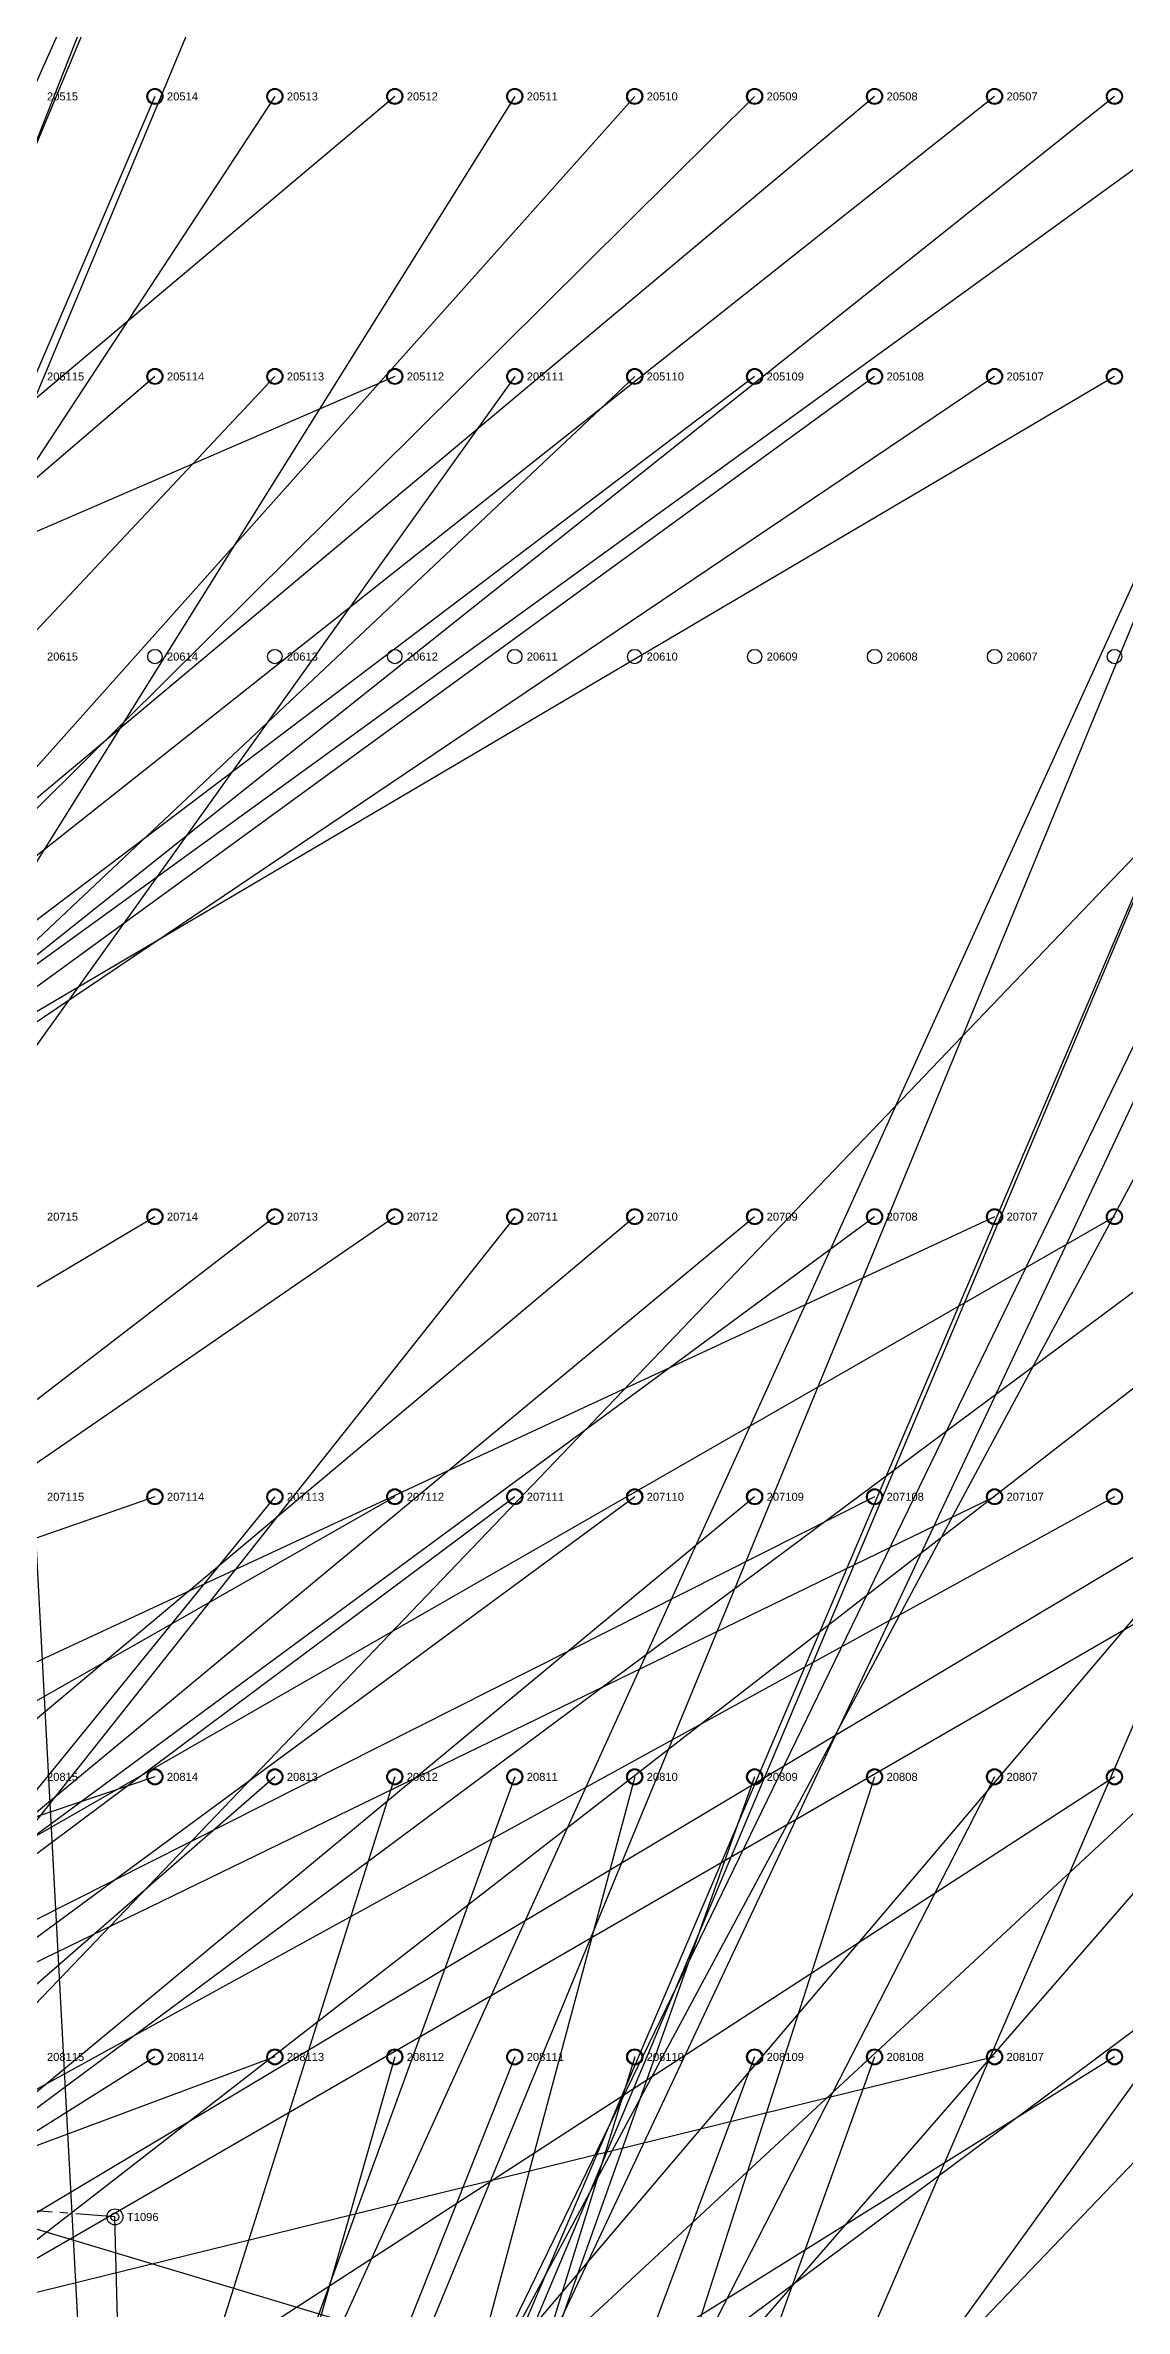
# Model space of a CAD drawing. Extents: x -5 to 376, y -217 to 241.
# Drawn here: x 290.2 to 324.5, y 66.2 to 138.1 of the extents above; entities that cross this region are included whole.
import ezdxf

# ---------------------------------------------------------------- set-up
doc = ezdxf.new("R2010")
doc.units = 0
doc.linetypes.add('CENTER', pattern=[2, 1.25, -0.25, 0.25, -0.25])
for name, color, linetype in [('BOTTOM_TRANSFER', 2, 'CONTINUOUS'), ('BOTTOM_TRANSFER_LABEL', 50, 'CONTINUOUS'), ('BOTTOM_WIRES_BLACK', 250, 'CONTINUOUS'), ('BOTTOM_WIRES_BLUE', 5, 'CONTINUOUS'), ('FIXTURE_INTERFACE_PIN', 4, 'CONTINUOUS'), ('TESTER_INTERFACE_PIN', 144, 'CONTINUOUS'), ('TESTER_INTERFACE_PIN_LABEL', 144, 'CONTINUOUS'), ('TOP_TRANSFER', 2, 'CONTINUOUS'), ('TOP_TRANSFER_LABEL', 50, 'CONTINUOUS'), ('TOP_WIRES_BLUE', 5, 'CENTER')]:
    doc.layers.add(name, color=color, linetype=linetype)
doc.styles.get("Standard").update_dxf_attribs({"font": 'arial.ttf'})

msp = doc.modelspace()

# ---------------------------------------------------------------- linework, layer by layer
at = {"layer": 'BOTTOM_TRANSFER'}
msp.add_circle((292.38194, 69.1515), 0.254, dxfattribs=at)
at = {"layer": 'BOTTOM_WIRES_BLACK'}
msp.add_line((320.32194, 207.5815), (267.27912, 81.026), dxfattribs=at)
msp.add_line((320.32194, 207.5815), (267.27912, 81.026), dxfattribs=at)
at = {"layer": 'BOTTOM_WIRES_BLUE'}
for p, q in [((297.46194, 154.2415), (231.03078, -13.82522)), ((301.27194, 154.2415), (231.03078, -13.82522)), ((293.65194, 145.3515), (202.21194, -59.1185)), ((312.70194, 136.4615), (216.8398, 41.4655)), ((343.18194, 136.4615), (246.11076, -44.32554)), ((331.75194, 136.4615), (247.3198, -49.14392)), ((339.37194, 136.4615), (248.43994, -50.6857)), ((335.56194, 136.4615), (252.349, -58.55462)), ((327.94194, 136.4615), (255.56972, 84.08416)), ((320.32194, 136.4615), (256.35966, 85.80628)), ((324.13194, 136.4615), (256.98958, 82.9945)), ((316.51194, 136.4615), (257.41884, 87.00516)), ((308.89194, 136.4615), (259.1689, 80.76438)), ((301.27194, 136.4615), (267.27912, 107.87634)), ((297.46194, 136.4615), (267.27912, 90.4748)), ((305.08194, 136.4615), (267.27912, 76.02474)), ((293.65194, 136.4615), (289.84194, 127.5715)), ((305.08194, 127.5715), (218.56446, 6.68528)), ((293.65194, 127.5715), (224.5487, 68.39458)), ((339.37194, 127.5715), (234.86872, 18.54454)), ((343.18194, 127.5715), (244.74932, -100.67544)), ((335.56194, 127.5715), (249.02922, -56.3245)), ((327.94194, 127.5715), (250.14936, -60.90412)), ((312.70194, 127.5715), (253.82982, 83.02498)), ((324.13194, 127.5715), (255.06934, 86.9061)), ((316.51194, 127.5715), (257.429, 84.55406)), ((320.32194, 127.5715), (259.969, 86.92642)), ((331.75194, 127.5715), (259.99948, -42.66438)), ((308.89194, 127.5715), (261.7597, 83.19516)), ((297.46194, 127.5715), (267.27912, 95.47606)), ((301.27194, 127.5715), (267.27912, 112.87506)), ((301.27194, -121.3485), (288.57194, 114.8715)), ((301.27194, 100.9015), (226.34956, 49.37506)), ((297.46194, 100.9015), (230.07066, 49.14646)), ((316.51194, 100.9015), (232.90022, 39.3065)), ((305.08194, 100.9015), (235.91012, 13.68552)), ((293.65194, 100.9015), (236.1692, 66.75628)), ((335.56194, 100.9015), (242.85956, -8.28548)), ((308.89194, 100.9015), (244.04066, 46.47438)), ((320.32194, 100.9015), (246.68988, 66.70548)), ((312.70194, 100.9015), (247.0404, 46.47438)), ((331.75194, 100.9015), (247.1801, 35.26536)), ((324.13194, 100.9015), (267.27912, 68.2752)), ((327.94194, 100.9015), (267.27912, 55.77586)), ((301.27194, 92.0115), (226.34956, 49.37506)), ((320.32194, 92.0115), (227.23856, 46.8249)), ((293.65194, 92.0115), (229.2604, 69.66458)), ((297.46194, 92.0115), (234.2388, 14.34592)), ((331.75194, 92.0115), (235.89996, 36.64458)), ((335.56194, 92.0115), (236.66958, 0.27432)), ((316.51194, 92.0115), (244.04066, 55.47614)), ((305.08194, 92.0115), (244.04066, 46.47438)), ((312.70194, 92.0115), (244.18036, 35.26536)), ((308.89194, 92.0115), (247.0404, 46.47438)), ((324.13194, 92.0115), (267.27912, 60.77458)), ((327.94194, 92.0115), (267.27912, 55.77586)), ((293.65194, 83.1215), (228.64064, 61.3156)), ((297.46194, 83.1215), (234.29976, 28.14574)), ((301.27194, 83.1215), (244.86108, -95.38462)), ((335.56194, 83.1215), (249.21972, 18.82648)), ((320.32194, 83.1215), (251.47016, -50.9651)), ((312.70194, 83.1215), (252.07976, -87.00516)), ((308.89194, 83.1215), (253.90856, -122.28322)), ((316.51194, 83.1215), (256.0701, -104.33558)), ((305.08194, 83.1215), (257.0099, -48.50384)), ((324.13194, 83.1215), (267.27912, 46.27626)), ((327.94194, 83.1215), (267.27912, 13.37564)), ((331.75194, 83.1215), (267.27912, -6.22554)), ((297.46194, 74.2315), (230.07066, 49.14646)), ((293.65194, 74.2315), (230.51008, 34.67608)), ((320.32194, 74.2315), (244.04066, 55.47614)), ((301.27194, 74.2315), (245.83898, -119.84482)), ((316.51194, 74.2315), (252.77064, -102.15372)), ((312.70194, 74.2315), (252.98908, -85.344)), ((308.89194, 74.2315), (255.00076, -100.05568)), ((305.08194, 74.2315), (257.04038, -46.37532)), ((324.13194, 74.2315), (267.27912, 38.77564)), ((327.94194, 74.2315), (267.27912, 10.87628)), ((301.27194, 65.3415), (288.57194, 69.1515)), ((297.46194, -121.3485), (292.38194, 69.1515))]:
    msp.add_line(p, q, dxfattribs=at)
at = {"layer": 'FIXTURE_INTERFACE_PIN'}
for centre in [(293.65194, 136.4615), (297.46194, 136.4615), (301.27194, 136.4615), (305.08194, 136.4615), (308.89194, 136.4615), (312.70194, 136.4615), (316.51194, 136.4615), (320.32194, 136.4615), (324.13194, 136.4615), (293.65194, 127.5715), (297.46194, 127.5715), (301.27194, 127.5715), (305.08194, 127.5715), (308.89194, 127.5715), (312.70194, 127.5715), (316.51194, 127.5715), (320.32194, 127.5715), (324.13194, 127.5715), (293.65194, 100.9015), (297.46194, 100.9015), (301.27194, 100.9015), (305.08194, 100.9015), (308.89194, 100.9015), (312.70194, 100.9015), (316.51194, 100.9015), (320.32194, 100.9015), (324.13194, 100.9015), (293.65194, 92.0115), (297.46194, 92.0115), (301.27194, 92.0115), (305.08194, 92.0115), (308.89194, 92.0115), (312.70194, 92.0115), (316.51194, 92.0115), (320.32194, 92.0115), (324.13194, 92.0115), (293.65194, 83.1215), (297.46194, 83.1215), (301.27194, 83.1215), (305.08194, 83.1215), (308.89194, 83.1215), (312.70194, 83.1215), (316.51194, 83.1215), (320.32194, 83.1215), (324.13194, 83.1215), (293.65194, 74.2315), (297.46194, 74.2315), (301.27194, 74.2315), (305.08194, 74.2315), (308.89194, 74.2315), (312.70194, 74.2315), (316.51194, 74.2315), (320.32194, 74.2315), (324.13194, 74.2315)]:
    msp.add_circle(centre, 0.254, dxfattribs=at)
at = {"layer": 'TESTER_INTERFACE_PIN'}
for centre in [(293.65194, 136.4615), (297.46194, 136.4615), (301.27194, 136.4615), (305.08194, 136.4615), (308.89194, 136.4615), (312.70194, 136.4615), (316.51194, 136.4615), (320.32194, 136.4615), (324.13194, 136.4615), (293.65194, 127.5715), (297.46194, 127.5715), (301.27194, 127.5715), (305.08194, 127.5715), (308.89194, 127.5715), (312.70194, 127.5715), (316.51194, 127.5715), (320.32194, 127.5715), (324.13194, 127.5715), (293.65194, 118.6815), (297.46194, 118.6815), (301.27194, 118.6815), (305.08194, 118.6815), (308.89194, 118.6815), (312.70194, 118.6815), (316.51194, 118.6815), (320.32194, 118.6815), (324.13194, 118.6815), (293.65194, 100.9015), (297.46194, 100.9015), (301.27194, 100.9015), (305.08194, 100.9015), (308.89194, 100.9015), (312.70194, 100.9015), (316.51194, 100.9015), (320.32194, 100.9015), (324.13194, 100.9015), (293.65194, 92.0115), (297.46194, 92.0115), (301.27194, 92.0115), (305.08194, 92.0115), (308.89194, 92.0115), (312.70194, 92.0115), (316.51194, 92.0115), (320.32194, 92.0115), (324.13194, 92.0115), (293.65194, 83.1215), (297.46194, 83.1215), (301.27194, 83.1215), (305.08194, 83.1215), (308.89194, 83.1215), (312.70194, 83.1215), (316.51194, 83.1215), (320.32194, 83.1215), (324.13194, 83.1215), (293.65194, 74.2315), (297.46194, 74.2315), (301.27194, 74.2315), (305.08194, 74.2315), (308.89194, 74.2315), (312.70194, 74.2315), (316.51194, 74.2315), (320.32194, 74.2315), (324.13194, 74.2315)]:
    msp.add_circle(centre, 0.2286, dxfattribs=at)
at = {"layer": 'TOP_TRANSFER'}
msp.add_circle((292.38194, 69.1515), 0.127, dxfattribs=at)
at = {"layer": 'TOP_WIRES_BLUE'}
msp.add_line((292.38194, 69.1515), (246.68988, 72.71004), dxfattribs=at)

# ---------------------------------------------------------------- texts
at = {"layer": 'BOTTOM_TRANSFER_LABEL'}
msp.add_text('T1096', height=0.254, dxfattribs=at).set_placement((292.76294, 69.0245))
at = {"layer": 'TESTER_INTERFACE_PIN_LABEL'}
for s, p in [('20515', (290.22294, 136.3345)), ('20514', (294.03294, 136.3345)), ('20513', (297.84294, 136.3345)), ('20512', (301.65294, 136.3345)), ('20511', (305.46294, 136.3345)), ('20510', (309.27294, 136.3345)), ('20509', (313.08294, 136.3345)), ('20508', (316.89294, 136.3345)), ('20507', (320.70294, 136.3345)), ('205115', (290.22294, 127.4445)), ('205114', (294.03294, 127.4445)), ('205113', (297.84294, 127.4445)), ('205112', (301.65294, 127.4445)), ('205111', (305.46294, 127.4445)), ('205110', (309.27294, 127.4445)), ('205109', (313.08294, 127.4445)), ('205108', (316.89294, 127.4445)), ('205107', (320.70294, 127.4445)), ('20615', (290.22294, 118.5545)), ('20614', (294.03294, 118.5545)), ('20613', (297.84294, 118.5545)), ('20612', (301.65294, 118.5545)), ('20611', (305.46294, 118.5545)), ('20610', (309.27294, 118.5545)), ('20609', (313.08294, 118.5545)), ('20608', (316.89294, 118.5545)), ('20607', (320.70294, 118.5545)), ('20715', (290.22294, 100.7745)), ('20714', (294.03294, 100.7745)), ('20713', (297.84294, 100.7745)), ('20712', (301.65294, 100.7745)), ('20711', (305.46294, 100.7745)), ('20710', (309.27294, 100.7745)), ('20709', (313.08294, 100.7745)), ('20708', (316.89294, 100.7745)), ('20707', (320.70294, 100.7745)), ('207115', (290.22294, 91.8845)), ('207114', (294.03294, 91.8845)), ('207113', (297.84294, 91.8845)), ('207112', (301.65294, 91.8845)), ('207111', (305.46294, 91.8845)), ('207110', (309.27294, 91.8845)), ('207109', (313.08294, 91.8845)), ('207108', (316.89294, 91.8845)), ('207107', (320.70294, 91.8845)), ('20815', (290.22294, 82.9945)), ('20814', (294.03294, 82.9945)), ('20813', (297.84294, 82.9945)), ('20812', (301.65294, 82.9945)), ('20811', (305.46294, 82.9945)), ('20810', (309.27294, 82.9945)), ('20809', (313.08294, 82.9945)), ('20808', (316.89294, 82.9945)), ('20807', (320.70294, 82.9945)), ('208115', (290.22294, 74.1045)), ('208114', (294.03294, 74.1045)), ('208113', (297.84294, 74.1045)), ('208112', (301.65294, 74.1045)), ('208111', (305.46294, 74.1045)), ('208110', (309.27294, 74.1045)), ('208109', (313.08294, 74.1045)), ('208108', (316.89294, 74.1045)), ('208107', (320.70294, 74.1045))]:
    msp.add_text(s, height=0.254, dxfattribs=at).set_placement(p)
at = {"layer": 'TOP_TRANSFER_LABEL'}
msp.add_text('T1096', height=0.254, dxfattribs=at).set_placement((292.76294, 69.0245))

doc.saveas('drawing.dxf')
